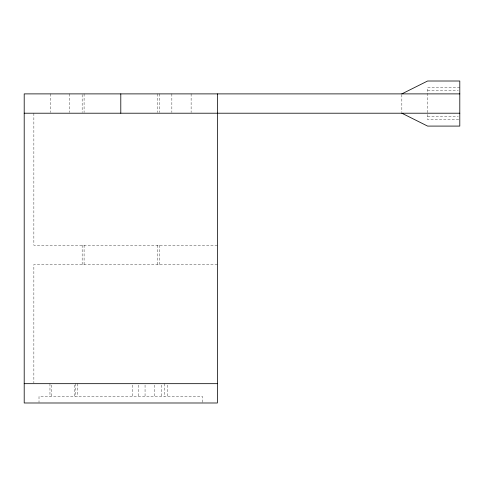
<?xml version="1.0" encoding="UTF-8"?>
<svg xmlns="http://www.w3.org/2000/svg" width="484" height="484" viewBox="0 0 484 484"><rect width="100%" height="100%" fill="white"/><g stroke="black" fill="none" stroke-linecap="round" stroke-linejoin="round"><path stroke-width="0.36" stroke-dasharray="2.42 1.81" d="M459.8 87.453L427.602 87.453L427.602 119.651L459.8 119.651M427.602 90.671L458.3 90.671M427.602 116.426L458.3 116.426M217.389 245.219L33.862 245.219L33.862 113.208M217.389 264.536L33.862 264.536L33.862 382.917M401.841 94.634L401.841 112.463M202.578 402.277L202.578 396.547L39.01 396.547L39.01 402.277M191.119 93.89L191.119 112.463M171.85 93.89L171.85 112.463M167.367 385.101L167.367 396.547M164.264 383.673L164.264 396.547M161.366 385.101L161.366 396.547M159.43 93.89L159.43 112.463M159.43 245.219L159.43 264.536M157.5 93.89L157.5 112.463M157.5 245.219L157.5 264.536M154.487 385.101L154.487 396.547M145.055 385.101L145.055 396.547M138.182 385.101L138.182 396.547M132.18 385.101L132.18 396.547M84.089 93.89L84.089 112.463M84.089 245.219L84.089 264.536M82.159 94.634L82.159 112.463M82.159 245.219L82.159 264.536M77.325 383.673L77.325 396.547M75.716 383.673L75.716 396.547M74.427 385.101L74.427 396.547M69.732 93.89L69.732 112.463M51.243 385.101L51.243 396.547M50.469 93.89L50.469 112.463M49.961 383.673L49.961 396.547"/><path stroke-width="0.73" d="M401.841 93.89L427.602 81.01L459.8 81.01L459.8 126.088L427.602 126.088L401.841 113.208M459.8 93.89L24.2 93.89L24.2 402.99L217.389 402.99L217.389 93.89M24.2 113.208L459.8 113.208M24.2 383.673L217.389 383.673M120.794 93.89L120.794 113.208"/></g></svg>
